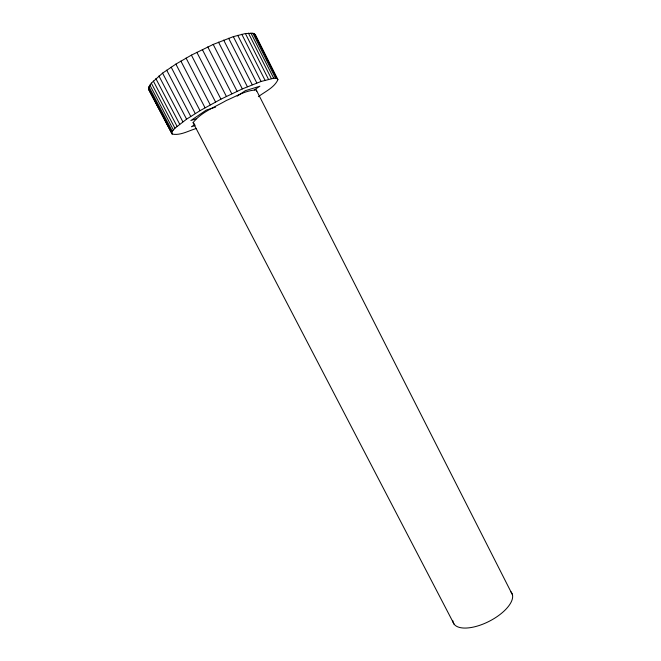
<?xml version="1.0" encoding="UTF-8"?>
<svg xmlns="http://www.w3.org/2000/svg" width="661" height="661" viewBox="0 0 661 661"><rect width="100%" height="100%" fill="white"/><g stroke="black" fill="none" stroke-linecap="round" stroke-linejoin="round"><path stroke-width="0.99" d="M255.658 36.752L255.286 34.504L252.915 33.257L245.388 33.537L233.325 36.644L213.206 44.436L191.409 55.127L175.892 64.1L162.581 73.123L151.328 83.146L148.94 86.756L148.618 89.384L172.141 134.051C180.313 135.778 188.468 130.787 196.152 128.531M171.711 133.39L172.306 131.299L174.942 128.217L186.584 119.17L200.035 110.676L220.939 99.158L242.339 88.913L261.087 81.468L273.712 78.254L276.835 78.428L277.926 79.651C274.332 87.649 265.078 91.549 258.385 96.68M454.107 624.174L193.086 122.657C201.283 112.031 215.015 107.099 226.359 100.472C236.002 96.448 245.595 90.301 256.27 89.962L512.473 594.842M194.805 124.499L191.426 126.763L195.111 125.54M237.175 96.142L245.347 90.681L259.872 86.211L254.295 89.913M196.284 118.773L190.847 120.533L206.306 110.081L215.602 107.132M193.086 122.657L194.144 123.557M148.618 89.384L172.141 134.051M153.319 80.981L177.041 126.317M151.328 83.146L174.942 128.217M149.873 85.079L173.364 129.886M148.94 86.756L172.306 131.299M148.527 88.202L171.761 132.473M162.581 73.123L186.584 119.17M158.937 75.957L182.857 121.781M155.847 78.585L179.676 124.169M171.149 67.133L195.259 113.568M166.688 70.157L190.756 116.41M180.883 61.068L205.042 107.768M175.892 64.1L200.035 110.676M191.409 55.127L215.544 101.984M186.071 58.069L210.223 104.868M202.324 49.517L226.376 96.415M196.838 52.269L220.939 99.158M213.206 44.436L237.117 91.268M207.785 46.898L231.78 93.779M223.674 40.09L247.396 86.731M218.518 42.164L242.339 88.913M233.325 36.644L256.815 82.989M228.623 38.247L252.238 84.748M248.437 33.133L271.357 78.601M245.388 33.537L268.457 79.246M241.794 34.265L265.003 80.204M237.729 35.314L261.087 81.468M255.286 34.504L277.926 79.651M254.353 33.752L276.835 78.428M266.697 58.689L267.622 60.515M252.915 33.257L275.538 78.205M250.94 33.05L273.712 78.254M256.27 89.962L256.724 91.177M510.631 591.504A32.827 14.6 -27.2 0 1 488.793 621.505A32.827 14.6 -27.2 0 1 452.777 620.588"/></g></svg>
